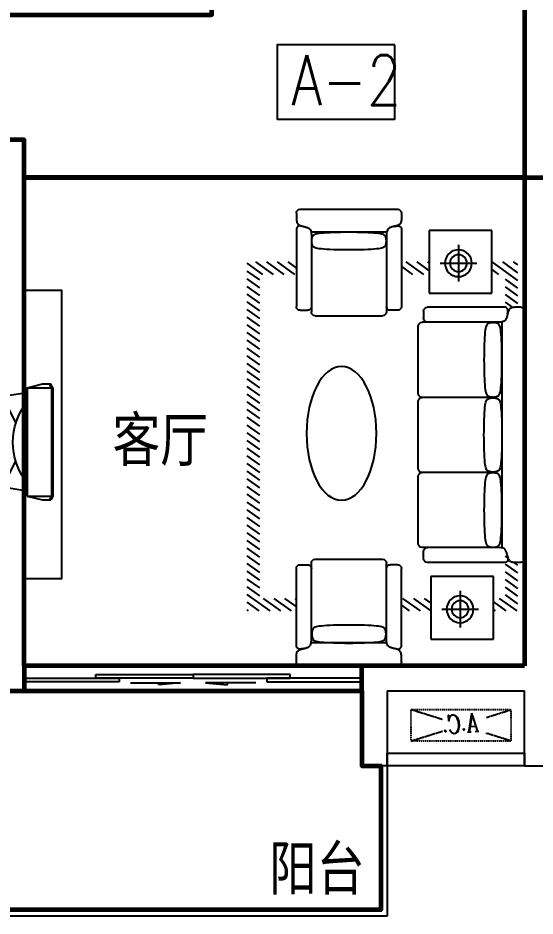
# Model space of a CAD drawing. Extents: x 4787548 to 4824448, y -1283794 to -1265894.
# Drawn here: x 4795198 to 4799332, y -1280494 to -1273319 of the extents above; entities that cross this region are included whole.
import ezdxf
from ezdxf.enums import TextEntityAlignment as Align

# ---------------------------------------------------------------- set-up
doc = ezdxf.new("R2010")
doc.units = 0
doc.header["$MEASUREMENT"] = 0
doc.linetypes.add('DASH', pattern=[0.35, 0.25, -0.1])
doc.layers.get('0').update_dxf_attribs({"linetype": 'CONTINUOUS'})
for name, color, linetype in [('4-BACLONY', 6, 'CONTINUOUS'), ('FURN', 8, 'CONTINUOUS'), ('HANDRAIL', 3, 'CONTINUOUS'), ('KT', 5, 'DASH'), ('PUB_TEXT', 7, 'CONTINUOUS'), ('WALL', 2, 'CONTINUOUS'), ('WINDOW', 4, 'CONTINUOUS'), ('家具', 8, 'CONTINUOUS')]:
    doc.layers.add(name, color=color, linetype=linetype)
for name, color, linetype, lineweight in [('GT_客厅', 2, 'CONTINUOUS', 60), ('GT_玄关', 40, 'CONTINUOUS', 60), ('GT_过道', 30, 'CONTINUOUS', 60), ('GT_门', 245, 'CONTINUOUS', 60), ('GT_阳台', 6, 'CONTINUOUS', 60)]:
    doc.layers.add(name, color=color, linetype=linetype, lineweight=lineweight)
doc.styles.add('COMPLEX', font='COMPLEX')
doc.styles.add('HZ', font='txt', dxfattribs={"bigfont": 'hztxt'})
doc.styles.add('黑体', font='simhei.ttf')

# ---------------------------------------------------------------- blocks, each defined once
blk = doc.blocks.new('A$C0E8A3607')
for p, q in [((70.5, 204.5), (100.6, 401.6)), ((100.6, 401.6), (315.9, 295.9)), ((826.1, 401.6), (618, 295.7)), ((856.3, 204.5), (826.1, 401.6)), ((30.1, 204.5), (0, 81.2)), ((30.1, 204.5), (896.7, 204.5)), ((30.1, 204.5), (30.1, 0)), ((896.7, 204.5), (896.7, 0)), ((896.7, 204.5), (896.7, 0)), ((896.7, 204.5), (926.7, 81.2)), ((0, 81.2), (0, 15.6)), ((926.7, 81.2), (926.7, 15.6)), ((30.1, 0), (0, 15.6)), ((32.1, 9.8), (2.1, 25.4)), ((30.1, 10), (896.7, 10)), ((894.6, 9.8), (924.7, 25.4)), ((896.7, 0), (926.7, 15.6)), ((30.1, 0), (896.7, 0))]:
    blk.add_line(p, q)
for centre, radius, start, end in [((463.4, -507.8), 979, 68.25278, 111.74722), ((466.6, -192.7), 511.3, 50.9799, 129.0201)]:
    blk.add_arc(centre, radius, start, end)
blk = doc.blocks.new('沙发001')
for p, q in [((-990, 0), (990, 0)), ((-1305.5, -202.8), (-1405.5, -63.3)), ((-1277.3, -156.4), (-1349, -56.4)), ((-1215.8, -156.4), (-1287.4, -56.4)), ((-1154.2, -156.4), (-1225.9, -56.4)), ((-1092.7, -156.4), (-1164.4, -56.4)), ((-1031.2, -156.4), (-1102.9, -56.4)), ((-1019.1, -87.5), (-1041.4, -56.4)), ((-1020, -30), (-1020, -70)), ((-1020, -70), (-1019.8, -77.9)), ((1020, -70), (1019.8, -77.9)), ((1020, -30), (1020, -70)), ((1121.9, -156.4), (1050.2, -56.4)), ((1183.4, -156.4), (1111.7, -56.4)), ((1244.9, -156.4), (1173.2, -56.4)), ((1381.9, -261.7), (1234.7, -56.4)), ((1382.1, -176.1), (1296.3, -56.4)), ((1382.1, -90.3), (1357.8, -56.4)), ((-1019.8, -77.9), (-1019.3, -85.3)), ((-1019.3, -85.3), (-1018.5, -92.2)), ((-1018.5, -92.2), (-1017.2, -98.6)), ((-1017.2, -98.6), (-1015.5, -104.4)), ((-1013.5, -141.8), (-1017.2, -147.2)), ((-1015.5, -104.4), (-1013.3, -109.6)), ((-1008.7, -137.6), (-1013.5, -141.8)), ((-1013.3, -109.6), (-1010.6, -114.3)), ((-1010.6, -114.3), (-1007.5, -118.4)), ((-1002.9, -134.7), (-1008.7, -137.6)), ((-1007.5, -118.4), (-1003.8, -121.9)), ((-1003.8, -121.9), (-999.6, -124.9)), ((-995.8, -133.2), (-1002.9, -134.7)), ((-999.6, -124.9), (-995, -127.4)), ((-987.5, -133), (-995.8, -133.2)), ((-995, -127.4), (-990.1, -129.5)), ((-990.1, -129.5), (-984.9, -131.4)), ((-969.7, -156.4), (-988.5, -130.1)), ((-977.8, -134.2), (-987.5, -133)), ((-984.9, -131.4), (-979.5, -133)), ((-979.5, -133), (-974, -134.4)), ((-966.6, -136.9), (-977.8, -134.2)), ((-974, -134.4), (-968.4, -135.7)), ((-968.4, -135.7), (-962.8, -137)), ((-962.8, -137), (-957.3, -138.3)), ((-957.3, -138.3), (-951.8, -139.7)), ((-951.8, -139.7), (-946.4, -141.2)), ((-946.4, -141.2), (-941, -142.8)), ((-941, -142.8), (-935.8, -144.6)), ((941, -142.8), (935.8, -144.6)), ((946.4, -141.2), (941, -142.8)), ((951.8, -139.7), (946.4, -141.2)), ((957.3, -138.3), (951.8, -139.7)), ((962.8, -137), (957.3, -138.3)), ((968.4, -135.7), (962.8, -137)), ((966.6, -136.9), (977.8, -134.2)), ((974, -134.4), (968.4, -135.7)), ((979.5, -133), (974, -134.4)), ((977.8, -134.2), (987.5, -133)), ((984.9, -131.4), (979.5, -133)), ((990.1, -129.5), (984.9, -131.4)), ((987.5, -133), (995.8, -133.2)), ((995, -127.4), (990.1, -129.5)), ((999.6, -124.9), (995, -127.4)), ((995.8, -133.2), (1002.9, -134.7)), ((1003.8, -121.9), (999.6, -124.9)), ((1002.9, -134.7), (1008.7, -137.6)), ((1007.5, -118.4), (1003.8, -121.9)), ((1010.6, -114.3), (1007.5, -118.4)), ((1008.7, -137.6), (1013.5, -141.8)), ((1013.3, -109.6), (1010.6, -114.3)), ((1015.5, -104.4), (1013.3, -109.6)), ((1013.5, -141.8), (1017.2, -147.2)), ((1017.2, -98.6), (1015.5, -104.4)), ((1018.5, -92.2), (1017.2, -98.6)), ((1019.3, -85.3), (1018.5, -92.2)), ((1019.8, -77.9), (1019.3, -85.3)), ((1060.3, -156.4), (1020, -100.1)), ((-1334.4, -248.4), (-1405.5, -149.1)), ((-1017.2, -147.2), (-1020, -153.7)), ((-1020, -153.7), (-1020, -777.2)), ((-935.8, -144.6), (-930.6, -146.7)), ((-930.6, -146.7), (-925.6, -149.1)), ((-925.6, -149.1), (-920.7, -151.8)), ((-920.7, -151.8), (-916.1, -155.2)), ((-916.1, -155.2), (-911.9, -159.4)), ((-911.9, -159.4), (-908.1, -164.8)), ((-908.1, -164.8), (-905, -171.6)), ((-905, -171.6), (-902.5, -180.2)), ((-902.5, -180.2), (-900.8, -190.7)), ((900, -181.6), (-902.2, -181.6)), ((-900.8, -190.7), (-900, -203.5)), ((-900, -203.5), (-900, -820)), ((-891.6, -219.5), (-889.5, -214.8)), ((-889.5, -214.8), (-887, -210.5)), ((-887, -210.5), (-884.1, -206.6)), ((-884.1, -206.6), (-880.4, -203.2)), ((-880.4, -203.2), (-875.5, -200.1)), ((-875.5, -200.1), (-869.1, -197.3)), ((-869.1, -197.3), (-860.7, -194.9)), ((-860.7, -194.9), (-850, -192.7)), ((-850, -192.7), (-836.6, -190.7)), ((-836.6, -190.7), (-820.1, -188.9)), ((-820.1, -188.9), (-800.2, -187.2)), ((-800.2, -187.2), (-777.3, -185.7)), ((-777.3, -185.7), (-751.7, -184.4)), ((-751.7, -184.4), (-724, -183.3)), ((-724, -183.3), (-694.5, -182.3)), ((-694.5, -182.3), (-663.7, -181.7)), ((-663.7, -181.7), (-632.1, -181.2)), ((-632.1, -181.2), (-600, -181.1)), ((-600, -181.1), (-567.9, -181.2)), ((-567.9, -181.2), (-536.3, -181.7)), ((-536.3, -181.7), (-505.5, -182.3)), ((-505.5, -182.3), (-476, -183.3)), ((-476, -183.3), (-448.3, -184.4)), ((-448.3, -184.4), (-422.7, -185.7)), ((-422.7, -185.7), (-399.8, -187.2)), ((-399.8, -187.2), (-379.9, -188.9)), ((-379.9, -188.9), (-363.4, -190.7)), ((-363.4, -190.7), (-350, -192.7)), ((-350, -192.7), (-339.3, -194.9)), ((-339.3, -194.9), (-330.9, -197.3)), ((-330.9, -197.3), (-324.5, -200.1)), ((-324.5, -200.1), (-319.6, -203.2)), ((-319.6, -203.2), (-315.9, -206.6)), ((-315.9, -206.6), (-313, -210.5)), ((-313, -210.5), (-310.5, -214.8)), ((-310.5, -214.8), (-308.4, -219.5)), ((-289.5, -214.8), (-291.6, -219.5)), ((-287, -210.5), (-289.5, -214.8)), ((-284.1, -206.6), (-287, -210.5)), ((-280.4, -203.2), (-284.1, -206.6)), ((-275.5, -200.1), (-280.4, -203.2)), ((-269.1, -197.3), (-275.5, -200.1)), ((-260.7, -194.9), (-269.1, -197.3)), ((-250, -192.7), (-260.7, -194.9)), ((-236.6, -190.7), (-250, -192.7)), ((-220.1, -188.9), (-236.6, -190.7)), ((-200.2, -187.2), (-220.1, -188.9)), ((-177.3, -185.7), (-200.2, -187.2)), ((-151.7, -184.4), (-177.3, -185.7)), ((-124, -183.3), (-151.7, -184.4)), ((-94.5, -182.3), (-124, -183.3)), ((-63.7, -181.7), (-94.5, -182.3)), ((-32.1, -181.2), (-63.7, -181.7)), ((0, -181.1), (-32.1, -181.2)), ((32.1, -181.2), (0, -181.1)), ((63.7, -181.7), (32.1, -181.2)), ((94.5, -182.3), (63.7, -181.7)), ((124, -183.3), (94.5, -182.3)), ((151.7, -184.4), (124, -183.3)), ((177.3, -185.7), (151.7, -184.4)), ((200.2, -187.2), (177.3, -185.7)), ((220.1, -188.9), (200.2, -187.2)), ((236.6, -190.7), (220.1, -188.9)), ((250, -192.7), (236.6, -190.7)), ((260.7, -194.9), (250, -192.7)), ((269.1, -197.3), (260.7, -194.9)), ((275.5, -200.1), (269.1, -197.3)), ((280.4, -203.2), (275.5, -200.1)), ((284.1, -206.6), (280.4, -203.2)), ((287, -210.5), (284.1, -206.6)), ((289.5, -214.8), (287, -210.5)), ((291.6, -219.5), (289.5, -214.8)), ((308.4, -219.5), (310.5, -214.8)), ((310.5, -214.8), (313, -210.5)), ((313, -210.5), (315.9, -206.6)), ((315.9, -206.6), (319.6, -203.2)), ((319.6, -203.2), (324.5, -200.1)), ((324.5, -200.1), (330.9, -197.3)), ((330.9, -197.3), (339.3, -194.9)), ((339.3, -194.9), (350, -192.7)), ((350, -192.7), (363.4, -190.7)), ((363.4, -190.7), (379.9, -188.9)), ((379.9, -188.9), (399.8, -187.2)), ((399.8, -187.2), (422.7, -185.7)), ((422.7, -185.7), (448.3, -184.4)), ((448.3, -184.4), (476, -183.3)), ((476, -183.3), (505.5, -182.3)), ((505.5, -182.3), (536.3, -181.7)), ((536.3, -181.7), (567.9, -181.2)), ((567.9, -181.2), (600, -181.1)), ((600, -181.1), (632.1, -181.2)), ((632.1, -181.2), (663.7, -181.7)), ((663.7, -181.7), (694.5, -182.3)), ((694.5, -182.3), (724, -183.3)), ((724, -183.3), (751.7, -184.4)), ((751.7, -184.4), (777.3, -185.7)), ((777.3, -185.7), (800.2, -187.2)), ((800.2, -187.2), (820.1, -188.9)), ((820.1, -188.9), (836.6, -190.7)), ((836.6, -190.7), (850, -192.7)), ((850, -192.7), (860.7, -194.9)), ((860.7, -194.9), (869.1, -197.3)), ((869.1, -197.3), (875.5, -200.1)), ((875.5, -200.1), (880.4, -203.2)), ((880.4, -203.2), (884.1, -206.6)), ((884.1, -206.6), (887, -210.5)), ((887, -210.5), (889.5, -214.8)), ((889.5, -214.8), (891.6, -219.5)), ((900.8, -190.7), (900, -203.5)), ((900, -203.5), (900, -820)), ((902.5, -180.2), (900.8, -190.7)), ((905, -171.6), (902.5, -180.2)), ((908.1, -164.8), (905, -171.6)), ((911.9, -159.4), (908.1, -164.8)), ((916.1, -155.2), (911.9, -159.4)), ((920.7, -151.8), (916.1, -155.2)), ((925.6, -149.1), (920.7, -151.8)), ((930.6, -146.7), (925.6, -149.1)), ((935.8, -144.6), (930.6, -146.7)), ((1017.2, -147.2), (1020, -153.7)), ((1020, -153.7), (1020, -777.2)), ((1320.4, -261.7), (1282.1, -208.3)), ((-1632.2, -248.4), (-1132.2, -248.4)), ((-1632.2, -748.4), (-1632.2, -248.4)), ((-1395.9, -248.4), (-1405.5, -234.9)), ((-1132.2, -248.4), (-1132.2, -748.4)), ((-897.1, -252.9), (-896.9, -247)), ((-896.9, -258.8), (-897.1, -252.9)), ((-896.9, -247), (-896.5, -241.2)), ((-896.5, -264.7), (-896.9, -258.8)), ((-896.5, -241.2), (-895.8, -235.5)), ((-895.8, -270.4), (-896.5, -264.7)), ((-895.8, -235.5), (-894.7, -229.9)), ((-894.7, -275.9), (-895.8, -270.4)), ((-894.7, -229.9), (-893.3, -224.6)), ((-893.3, -281.3), (-894.7, -275.9)), ((-893.3, -224.6), (-891.6, -219.5)), ((-891.6, -286.3), (-893.3, -281.3)), ((-889.5, -291), (-891.6, -286.3)), ((-308.4, -286.3), (-310.5, -291)), ((-308.4, -219.5), (-306.7, -224.6)), ((-306.7, -281.3), (-308.4, -286.3)), ((-306.7, -224.6), (-305.3, -229.9)), ((-305.3, -275.9), (-306.7, -281.3)), ((-305.3, -229.9), (-304.2, -235.5)), ((-304.2, -270.4), (-305.3, -275.9)), ((-304.2, -235.5), (-303.5, -241.2)), ((-303.5, -264.7), (-304.2, -270.4)), ((-303.5, -241.2), (-303.1, -247)), ((-303.1, -258.8), (-303.5, -264.7)), ((-303.1, -247), (-302.9, -252.9)), ((-302.9, -252.9), (-303.1, -258.8)), ((-300, -251.3), (-300, -820)), ((-296.9, -247), (-297.1, -252.9)), ((-297.1, -252.9), (-296.9, -258.8)), ((-296.5, -241.2), (-296.9, -247)), ((-296.9, -258.8), (-296.5, -264.7)), ((-295.8, -235.5), (-296.5, -241.2)), ((-296.5, -264.7), (-295.8, -270.4)), ((-294.7, -229.9), (-295.8, -235.5)), ((-295.8, -270.4), (-294.7, -275.9)), ((-293.3, -224.6), (-294.7, -229.9)), ((-294.7, -275.9), (-293.3, -281.3)), ((-291.6, -219.5), (-293.3, -224.6)), ((-293.3, -281.3), (-291.6, -286.3)), ((-291.6, -286.3), (-289.5, -291)), ((289.5, -291), (291.6, -286.3)), ((293.3, -224.6), (291.6, -219.5)), ((291.6, -286.3), (293.3, -281.3)), ((294.7, -229.9), (293.3, -224.6)), ((293.3, -281.3), (294.7, -275.9)), ((295.8, -235.5), (294.7, -229.9)), ((294.7, -275.9), (295.8, -270.4)), ((296.5, -241.2), (295.8, -235.5)), ((295.8, -270.4), (296.5, -264.7)), ((296.9, -247), (296.5, -241.2)), ((296.5, -264.7), (296.9, -258.8)), ((297.1, -252.9), (296.9, -247)), ((296.9, -258.8), (297.1, -252.9)), ((300, -251.3), (300, -820)), ((302.9, -252.9), (303.1, -247)), ((303.1, -258.8), (302.9, -252.9)), ((303.1, -247), (303.5, -241.2)), ((303.5, -264.7), (303.1, -258.8)), ((303.5, -241.2), (304.2, -235.5)), ((304.2, -270.4), (303.5, -264.7)), ((304.2, -235.5), (305.3, -229.9)), ((305.3, -275.9), (304.2, -270.4)), ((305.3, -229.9), (306.7, -224.6)), ((306.7, -281.3), (305.3, -275.9)), ((306.7, -224.6), (308.4, -219.5)), ((308.4, -286.3), (306.7, -281.3)), ((310.5, -291), (308.4, -286.3)), ((891.6, -286.3), (889.5, -291)), ((891.6, -219.5), (893.3, -224.6)), ((893.3, -281.3), (891.6, -286.3)), ((893.3, -224.6), (894.7, -229.9)), ((894.7, -275.9), (893.3, -281.3)), ((894.7, -229.9), (895.8, -235.5)), ((895.8, -270.4), (894.7, -275.9)), ((895.8, -235.5), (896.5, -241.2)), ((896.5, -264.7), (895.8, -270.4)), ((896.5, -241.2), (896.9, -247)), ((896.9, -258.8), (896.5, -264.7)), ((896.9, -247), (897.1, -252.9)), ((897.1, -252.9), (896.9, -258.8)), ((1132.6, -261.7), (1632.6, -261.7)), ((1132.6, -761.7), (1132.6, -261.7)), ((1632.6, -261.7), (1632.6, -761.7)), ((-887, -295.3), (-889.5, -291)), ((-884.1, -299.2), (-887, -295.3)), ((-880.4, -302.7), (-884.1, -299.2)), ((-875.5, -305.7), (-880.4, -302.7)), ((-869.1, -308.5), (-875.5, -305.7)), ((-860.7, -311), (-869.1, -308.5)), ((-850, -313.2), (-860.7, -311)), ((-836.6, -315.1), (-850, -313.2)), ((-820.1, -316.9), (-836.6, -315.1)), ((-800.2, -318.6), (-820.1, -316.9)), ((-777.3, -320.1), (-800.2, -318.6)), ((-751.7, -321.4), (-777.3, -320.1)), ((-724, -322.6), (-751.7, -321.4)), ((-694.5, -323.5), (-724, -322.6)), ((-663.7, -324.2), (-694.5, -323.5)), ((-632.1, -324.6), (-663.7, -324.2)), ((-600, -324.7), (-632.1, -324.6)), ((-567.9, -324.6), (-600, -324.7)), ((-536.3, -324.2), (-567.9, -324.6)), ((-505.5, -323.5), (-536.3, -324.2)), ((-476, -322.6), (-505.5, -323.5)), ((-448.3, -321.4), (-476, -322.6)), ((-422.7, -320.1), (-448.3, -321.4)), ((-399.8, -318.6), (-422.7, -320.1)), ((-379.9, -316.9), (-399.8, -318.6)), ((-363.4, -315.1), (-379.9, -316.9)), ((-350, -313.2), (-363.4, -315.1)), ((-339.3, -311), (-350, -313.2)), ((-330.9, -308.5), (-339.3, -311)), ((-324.5, -305.7), (-330.9, -308.5)), ((-319.6, -302.7), (-324.5, -305.7)), ((-315.9, -299.2), (-319.6, -302.7)), ((-313, -295.3), (-315.9, -299.2)), ((-310.5, -291), (-313, -295.3)), ((-289.5, -291), (-287, -295.3)), ((-287, -295.3), (-284.1, -299.2)), ((-284.1, -299.2), (-280.4, -302.7)), ((-280.4, -302.7), (-275.5, -305.7)), ((-275.5, -305.7), (-269.1, -308.5)), ((-269.1, -308.5), (-260.7, -311)), ((-260.7, -311), (-250, -313.2)), ((-250, -313.2), (-236.6, -315.1)), ((-236.6, -315.1), (-220.1, -316.9)), ((-220.1, -316.9), (-200.2, -318.6)), ((-200.2, -318.6), (-177.3, -320.1)), ((-177.3, -320.1), (-151.7, -321.4)), ((-151.7, -321.4), (-124, -322.6)), ((-124, -322.6), (-94.5, -323.5)), ((-94.5, -323.5), (-63.7, -324.2)), ((-63.7, -324.2), (-32.1, -324.6)), ((-32.1, -324.6), (0, -324.7)), ((0, -324.7), (32.1, -324.6)), ((32.1, -324.6), (63.7, -324.2)), ((63.7, -324.2), (94.5, -323.5)), ((94.5, -323.5), (124, -322.6)), ((124, -322.6), (151.7, -321.4)), ((151.7, -321.4), (177.3, -320.1)), ((177.3, -320.1), (200.2, -318.6)), ((200.2, -318.6), (220.1, -316.9)), ((220.1, -316.9), (236.6, -315.1)), ((236.6, -315.1), (250, -313.2)), ((250, -313.2), (260.7, -311)), ((260.7, -311), (269.1, -308.5)), ((269.1, -308.5), (275.5, -305.7)), ((275.5, -305.7), (280.4, -302.7)), ((280.4, -302.7), (284.1, -299.2)), ((284.1, -299.2), (287, -295.3)), ((287, -295.3), (289.5, -291)), ((313, -295.3), (310.5, -291)), ((315.9, -299.2), (313, -295.3)), ((319.6, -302.7), (315.9, -299.2)), ((324.5, -305.7), (319.6, -302.7)), ((330.9, -308.5), (324.5, -305.7)), ((339.3, -311), (330.9, -308.5)), ((350, -313.2), (339.3, -311)), ((363.4, -315.1), (350, -313.2)), ((379.9, -316.9), (363.4, -315.1)), ((399.8, -318.6), (379.9, -316.9)), ((422.7, -320.1), (399.8, -318.6)), ((448.3, -321.4), (422.7, -320.1)), ((476, -322.6), (448.3, -321.4)), ((505.5, -323.5), (476, -322.6)), ((536.3, -324.2), (505.5, -323.5)), ((567.9, -324.6), (536.3, -324.2)), ((600, -324.7), (567.9, -324.6)), ((632.1, -324.6), (600, -324.7)), ((663.7, -324.2), (632.1, -324.6)), ((694.5, -323.5), (663.7, -324.2)), ((724, -322.6), (694.5, -323.5)), ((751.7, -321.4), (724, -322.6)), ((777.3, -320.1), (751.7, -321.4)), ((800.2, -318.6), (777.3, -320.1)), ((820.1, -316.9), (800.2, -318.6)), ((836.6, -315.1), (820.1, -316.9)), ((850, -313.2), (836.6, -315.1)), ((860.7, -311), (850, -313.2)), ((869.1, -308.5), (860.7, -311)), ((875.5, -305.7), (869.1, -308.5)), ((880.4, -302.7), (875.5, -305.7)), ((884.1, -299.2), (880.4, -302.7)), ((887, -295.3), (884.1, -299.2)), ((889.5, -291), (887, -295.3)), ((-1392.8, -662.3), (-1392.8, -369.4)), ((1372, -675.7), (1372, -382.8)), ((-1246.3, -515.9), (-1539.2, -515.9)), ((1518.4, -529.2), (1225.6, -529.2)), ((-1132.2, -748.4), (-1632.2, -748.4)), ((-1305.5, -889.4), (-1405.5, -749.9)), ((-1305.5, -803.6), (-1345.1, -748.4)), ((1632.6, -761.7), (1132.6, -761.7)), ((1382.1, -862.8), (1309.7, -761.7)), ((1382.1, -776.9), (1371.2, -761.7)), ((-1305.5, -975.3), (-1405.5, -835.7)), ((-990, -807.2), (-930, -807.2)), ((-870, -850), (-330, -850)), ((-270, -850), (270, -850)), ((330, -850), (870, -850)), ((990, -807.2), (930, -807.2)), ((1382.1, -948.6), (1282.1, -809.1)), ((-1360.3, -984.7), (-1405.5, -921.6)), ((1346.4, -984.7), (1282.1, -894.9)), ((-1813.7, -984.7), (-1773.7, -984.7)), ((-1773.7, -984.7), (-1765.8, -984.8)), ((-1765.8, -984.8), (-1758.4, -985.3)), ((-1758.4, -985.3), (-1751.5, -986.2)), ((-1751.5, -986.2), (-1745.1, -987.5)), ((-1745.1, -987.5), (-1739.3, -989.2)), ((-1739.3, -989.2), (-1734.1, -991.4)), ((-1734.1, -991.4), (-1729.4, -994)), ((-1729.4, -994), (-1725.3, -997.2)), ((-1725.3, -997.2), (-1721.8, -1000.9)), ((-1721.8, -1000.9), (-1718.8, -1005.1)), ((-1710.5, -1008.8), (-1709, -1001.8)), ((-1709, -1001.8), (-1706.1, -995.9)), ((-1706.1, -995.9), (-1701.9, -991.2)), ((-1701.9, -991.2), (-1696.5, -987.5)), ((-1696.5, -987.5), (-1690, -984.7)), ((-1690, -984.7), (-1066.5, -984.7)), ((1649, -984.7), (1025.5, -984.7)), ((1284.9, -984.7), (1282.1, -980.7)), ((1655.5, -987.5), (1649, -984.7)), ((1660.9, -991.2), (1655.5, -987.5)), ((1665.1, -995.9), (1660.9, -991.2)), ((1667.9, -1001.8), (1665.1, -995.9)), ((1669.5, -1008.8), (1667.9, -1001.8)), ((1680.8, -1000.9), (1677.8, -1005.1)), ((1684.3, -997.2), (1680.8, -1000.9)), ((1688.4, -994), (1684.3, -997.2)), ((1693.1, -991.4), (1688.4, -994)), ((1698.3, -989.2), (1693.1, -991.4)), ((1704.1, -987.5), (1698.3, -989.2)), ((1710.4, -986.2), (1704.1, -987.5)), ((1717.3, -985.3), (1710.4, -986.2)), ((1724.7, -984.8), (1717.3, -985.3)), ((1732.7, -984.7), (1724.7, -984.8)), ((1772.7, -984.7), (1732.7, -984.7)), ((-1843.7, -1794.7), (-1843.7, -1014.7)), ((-1718.8, -1005.1), (-1716.3, -1009.7)), ((-1716.3, -1009.7), (-1714.2, -1014.6)), ((-1714.2, -1014.6), (-1712.3, -1019.8)), ((-1712.3, -1019.8), (-1710.7, -1025.2)), ((-1710.7, -1017.2), (-1710.5, -1008.8)), ((-1709.5, -1026.9), (-1710.7, -1017.2)), ((-1710.7, -1025.2), (-1709.3, -1030.7)), ((-1706.8, -1038), (-1709.5, -1026.9)), ((-1709.3, -1030.7), (-1708, -1036.2)), ((-1708, -1036.2), (-1706.7, -1041.8)), ((-1706.7, -1041.8), (-1705.4, -1047.4)), ((-1705.4, -1047.4), (-1704, -1052.9)), ((-1704, -1052.9), (-1702.6, -1058.3)), ((-1702.6, -1058.3), (-1700.9, -1063.6)), ((-1700.9, -1063.6), (-1699.1, -1068.9)), ((-1699.1, -1068.9), (-1697, -1074)), ((-1697, -1074), (-1694.7, -1079.1)), ((-1036.5, -1014.7), (-1036.5, -1074.7)), ((995.5, -1014.7), (995.5, -1074.7)), ((1656, -1074), (1653.6, -1079.1)), ((1658.1, -1068.9), (1656, -1074)), ((1659.9, -1063.6), (1658.1, -1068.9)), ((1661.5, -1058.3), (1659.9, -1063.6)), ((1663, -1052.9), (1661.5, -1058.3)), ((1664.4, -1047.4), (1663, -1052.9)), ((1665.7, -1041.8), (1664.4, -1047.4)), ((1667, -1036.2), (1665.7, -1041.8)), ((1665.8, -1038), (1668.5, -1026.9)), ((1668.3, -1030.7), (1667, -1036.2)), ((1669.7, -1025.2), (1668.3, -1030.7)), ((1668.5, -1026.9), (1669.7, -1017.2)), ((1669.7, -1017.2), (1669.5, -1008.8)), ((1671.3, -1019.8), (1669.7, -1025.2)), ((1673.1, -1014.6), (1671.3, -1019.8)), ((1675.3, -1009.7), (1673.1, -1014.6)), ((1677.8, -1005.1), (1675.3, -1009.7)), ((1802.7, -1794.7), (1802.7, -1014.7)), ((-1694.7, -1079.1), (-1691.9, -1083.9)), ((-1691.9, -1083.9), (-1688.5, -1088.5)), ((-1688.5, -1088.5), (-1684.3, -1092.8)), ((-1684.3, -1092.8), (-1678.9, -1096.5)), ((-1678.9, -1096.5), (-1672.1, -1099.7)), ((-1672.1, -1099.7), (-1663.5, -1102.2)), ((-1663.5, -1102.2), (-1653, -1103.9)), ((-1662.1, -1102.4), (-1662.1, -1706.9)), ((-1653, -1103.9), (-1640.2, -1104.7)), ((-1651, -1154.7), (-1648.8, -1144)), ((-1648.8, -1144), (-1646.4, -1135.6)), ((-1646.4, -1135.6), (-1643.6, -1129.2)), ((-1643.6, -1129.2), (-1640.5, -1124.3)), ((-1640.5, -1124.3), (-1637.1, -1120.6)), ((-1640.2, -1104.7), (-1023.7, -1104.7)), ((-1637.1, -1120.6), (-1633.2, -1117.6)), ((-1633.2, -1117.6), (-1628.9, -1115.2)), ((-1628.9, -1115.2), (-1624.2, -1113.1)), ((-1624.2, -1113.1), (-1619.1, -1111.3)), ((-1619.1, -1111.3), (-1613.8, -1109.9)), ((-1613.8, -1109.9), (-1608.2, -1108.9)), ((-1608.2, -1108.9), (-1602.5, -1108.1)), ((-1602.5, -1108.1), (-1596.7, -1107.7)), ((-1596.7, -1107.7), (-1590.8, -1107.6)), ((-1590.8, -1107.6), (-1584.9, -1107.7)), ((-1584.9, -1107.7), (-1579.1, -1108.1)), ((-1579.1, -1108.1), (-1573.3, -1108.9)), ((-1573.3, -1108.9), (-1567.8, -1109.9)), ((-1567.8, -1109.9), (-1562.4, -1111.3)), ((-1562.4, -1111.3), (-1557.4, -1113.1)), ((-1557.4, -1113.1), (-1552.7, -1115.2)), ((-1552.7, -1115.2), (-1548.4, -1117.6)), ((-1548.4, -1117.6), (-1544.5, -1120.6)), ((-1544.5, -1120.6), (-1541, -1124.3)), ((-1541, -1124.3), (-1538, -1129.2)), ((-1538, -1129.2), (-1535.2, -1135.6)), ((-1535.2, -1135.6), (-1532.8, -1144)), ((-1532.8, -1144), (-1530.6, -1154.7)), ((-993.7, -1674.7), (-993.7, -1134.7)), ((952.7, -1674.7), (952.7, -1134.7)), ((1599.2, -1104.7), (982.7, -1104.7)), ((1491.7, -1144), (1489.5, -1154.7)), ((1494.2, -1135.6), (1491.7, -1144)), ((1496.9, -1129.2), (1494.2, -1135.6)), ((1500, -1124.3), (1496.9, -1129.2)), ((1503.5, -1120.6), (1500, -1124.3)), ((1507.4, -1117.6), (1503.5, -1120.6)), ((1511.7, -1115.2), (1507.4, -1117.6)), ((1516.4, -1113.1), (1511.7, -1115.2)), ((1521.4, -1111.3), (1516.4, -1113.1)), ((1526.7, -1109.9), (1521.4, -1111.3)), ((1532.3, -1108.9), (1526.7, -1109.9)), ((1538, -1108.1), (1532.3, -1108.9)), ((1543.9, -1107.7), (1538, -1108.1)), ((1549.8, -1107.6), (1543.9, -1107.7)), ((1555.7, -1107.7), (1549.8, -1107.6)), ((1561.5, -1108.1), (1555.7, -1107.7)), ((1567.2, -1108.9), (1561.5, -1108.1)), ((1572.8, -1109.9), (1567.2, -1108.9)), ((1578.1, -1111.3), (1572.8, -1109.9)), ((1583.2, -1113.1), (1578.1, -1111.3)), ((1587.9, -1115.2), (1583.2, -1113.1)), ((1592.2, -1117.6), (1587.9, -1115.2)), ((1596, -1120.6), (1592.2, -1117.6)), ((1599.5, -1124.3), (1596, -1120.6)), ((1612, -1103.9), (1599.2, -1104.7)), ((1602.6, -1129.2), (1599.5, -1124.3)), ((1605.3, -1135.6), (1602.6, -1129.2)), ((1607.8, -1144), (1605.3, -1135.6)), ((1610, -1154.7), (1607.8, -1144)), ((1622.5, -1102.2), (1612, -1103.9)), ((1621, -1102.4), (1621, -1706.9)), ((1631, -1099.7), (1622.5, -1102.2)), ((1637.9, -1096.5), (1631, -1099.7)), ((1643.3, -1092.8), (1637.9, -1096.5)), ((1647.5, -1088.5), (1643.3, -1092.8)), ((1650.9, -1083.9), (1647.5, -1088.5)), ((1653.6, -1079.1), (1650.9, -1083.9)), ((-1658, -1227.4), (-1656.5, -1204.5)), ((-1656.5, -1204.5), (-1654.8, -1184.6)), ((-1654.8, -1184.6), (-1653, -1168.1)), ((-1653, -1168.1), (-1651, -1154.7)), ((-1530.6, -1154.7), (-1528.6, -1168.1)), ((-1528.6, -1168.1), (-1526.8, -1184.6)), ((-1526.8, -1184.6), (-1525.1, -1204.5)), ((-1525.1, -1204.5), (-1523.6, -1227.4)), ((1484.1, -1204.5), (1482.6, -1227.4)), ((1485.7, -1184.6), (1484.1, -1204.5)), ((1487.5, -1168.1), (1485.7, -1184.6)), ((1489.5, -1154.7), (1487.5, -1168.1)), ((1612, -1168.1), (1610, -1154.7)), ((1613.8, -1184.6), (1612, -1168.1)), ((1615.5, -1204.5), (1613.8, -1184.6)), ((1617, -1227.4), (1615.5, -1204.5)), ((-1661.4, -1310.1), (-1660.4, -1280.7)), ((-1660.4, -1280.7), (-1659.3, -1252.9)), ((-1659.3, -1252.9), (-1658, -1227.4)), ((-1523.6, -1227.4), (-1522.3, -1252.9)), ((-1522.3, -1252.9), (-1521.1, -1280.7)), ((-1521.1, -1280.7), (-1520.2, -1310.1)), ((1480.1, -1280.7), (1479.2, -1310.1)), ((1481.2, -1252.9), (1480.1, -1280.7)), ((1482.6, -1227.4), (1481.2, -1252.9)), ((1618.3, -1252.9), (1617, -1227.4)), ((1619.4, -1280.7), (1618.3, -1252.9)), ((1620.3, -1310.1), (1619.4, -1280.7)), ((-1662.5, -1372.6), (-1662, -1340.9)), ((-1662, -1340.9), (-1661.4, -1310.1)), ((-1520.2, -1310.1), (-1519.5, -1340.9)), ((-1519.5, -1340.9), (-1519.1, -1372.6)), ((1478.5, -1340.9), (1478.1, -1372.6)), ((1479.2, -1310.1), (1478.5, -1340.9)), ((1621, -1340.9), (1620.3, -1310.1)), ((1621.4, -1372.6), (1621, -1340.9)), ((-1662.6, -1404.7), (-1662.5, -1372.6)), ((-1662.5, -1436.7), (-1662.6, -1404.7)), ((-1519.1, -1372.6), (-1519, -1404.7)), ((-1519, -1404.7), (-1519.1, -1436.7)), ((1478.1, -1372.6), (1477.9, -1404.7)), ((1477.9, -1404.7), (1478.1, -1436.7)), ((1621.6, -1404.7), (1621.4, -1372.6)), ((1621.4, -1436.7), (1621.6, -1404.7)), ((-1662, -1468.4), (-1662.5, -1436.7)), ((-1661.4, -1499.2), (-1662, -1468.4)), ((-1660.4, -1528.6), (-1661.4, -1499.2)), ((-1520.2, -1499.2), (-1521.1, -1528.6)), ((-1519.5, -1468.4), (-1520.2, -1499.2)), ((-1519.1, -1436.7), (-1519.5, -1468.4)), ((1478.1, -1436.7), (1478.5, -1468.4)), ((1478.5, -1468.4), (1479.2, -1499.2)), ((1479.2, -1499.2), (1480.1, -1528.6)), ((1619.4, -1528.6), (1620.3, -1499.2)), ((1620.3, -1499.2), (1621, -1468.4)), ((1621, -1468.4), (1621.4, -1436.7)), ((-1659.3, -1556.4), (-1660.4, -1528.6)), ((-1658, -1581.9), (-1659.3, -1556.4)), ((-1522.3, -1556.4), (-1523.6, -1581.9)), ((-1521.1, -1528.6), (-1522.3, -1556.4)), ((1480.1, -1528.6), (1481.2, -1556.4)), ((1481.2, -1556.4), (1482.6, -1581.9)), ((1617, -1581.9), (1618.3, -1556.4)), ((1618.3, -1556.4), (1619.4, -1528.6)), ((-1656.5, -1604.8), (-1658, -1581.9)), ((-1654.8, -1624.7), (-1656.5, -1604.8)), ((-1653, -1641.2), (-1654.8, -1624.7)), ((-1651, -1654.6), (-1653, -1641.2)), ((-1528.6, -1641.2), (-1530.6, -1654.6)), ((-1526.8, -1624.7), (-1528.6, -1641.2)), ((-1525.1, -1604.8), (-1526.8, -1624.7)), ((-1523.6, -1581.9), (-1525.1, -1604.8)), ((1482.6, -1581.9), (1484.1, -1604.8)), ((1484.1, -1604.8), (1485.7, -1624.7)), ((1485.7, -1624.7), (1487.5, -1641.2)), ((1487.5, -1641.2), (1489.5, -1654.6)), ((1610, -1654.6), (1612, -1641.2)), ((1612, -1641.2), (1613.8, -1624.7)), ((1613.8, -1624.7), (1615.5, -1604.8)), ((1615.5, -1604.8), (1617, -1581.9)), ((-1691.9, -1725.4), (-1688.5, -1720.8)), ((-1688.5, -1720.8), (-1684.3, -1716.6)), ((-1684.3, -1716.6), (-1678.9, -1712.8)), ((-1678.9, -1712.8), (-1672.1, -1709.6)), ((-1672.1, -1709.6), (-1663.5, -1707.1)), ((-1663.5, -1707.1), (-1653, -1705.4)), ((-1653, -1705.4), (-1640.2, -1704.7)), ((-1648.8, -1665.4), (-1651, -1654.6)), ((-1646.4, -1673.7), (-1648.8, -1665.4)), ((-1643.6, -1680.2), (-1646.4, -1673.7)), ((-1640.5, -1685), (-1643.6, -1680.2)), ((-1637.1, -1688.8), (-1640.5, -1685)), ((-1640.2, -1704.7), (-1023.7, -1704.7)), ((-1633.2, -1691.7), (-1637.1, -1688.8)), ((-1628.9, -1694.2), (-1633.2, -1691.7)), ((-1624.2, -1696.3), (-1628.9, -1694.2)), ((-1619.1, -1698), (-1624.2, -1696.3)), ((-1613.8, -1699.4), (-1619.1, -1698)), ((-1608.2, -1700.4), (-1613.8, -1699.4)), ((-1602.5, -1701.2), (-1608.2, -1700.4)), ((-1596.7, -1701.6), (-1602.5, -1701.2)), ((-1590.8, -1701.7), (-1596.7, -1701.6)), ((-1584.9, -1701.6), (-1590.8, -1701.7)), ((-1579.1, -1701.2), (-1584.9, -1701.6)), ((-1573.3, -1700.4), (-1579.1, -1701.2)), ((-1567.8, -1699.4), (-1573.3, -1700.4)), ((-1562.4, -1698), (-1567.8, -1699.4)), ((-1557.4, -1696.3), (-1562.4, -1698)), ((-1552.7, -1694.2), (-1557.4, -1696.3)), ((-1548.4, -1691.7), (-1552.7, -1694.2)), ((-1544.5, -1688.8), (-1548.4, -1691.7)), ((-1541, -1685), (-1544.5, -1688.8)), ((-1538, -1680.2), (-1541, -1685)), ((-1535.2, -1673.7), (-1538, -1680.2)), ((-1532.8, -1665.4), (-1535.2, -1673.7)), ((-1530.6, -1654.6), (-1532.8, -1665.4)), ((1599.2, -1704.7), (982.7, -1704.7)), ((1489.5, -1654.6), (1491.7, -1665.4)), ((1491.7, -1665.4), (1494.2, -1673.7)), ((1494.2, -1673.7), (1496.9, -1680.2)), ((1496.9, -1680.2), (1500, -1685)), ((1500, -1685), (1503.5, -1688.8)), ((1503.5, -1688.8), (1507.4, -1691.7)), ((1507.4, -1691.7), (1511.7, -1694.2)), ((1511.7, -1694.2), (1516.4, -1696.3)), ((1516.4, -1696.3), (1521.4, -1698)), ((1521.4, -1698), (1526.7, -1699.4)), ((1526.7, -1699.4), (1532.3, -1700.4)), ((1532.3, -1700.4), (1538, -1701.2)), ((1538, -1701.2), (1543.9, -1701.6)), ((1543.9, -1701.6), (1549.8, -1701.7)), ((1549.8, -1701.7), (1555.7, -1701.6)), ((1555.7, -1701.6), (1561.5, -1701.2)), ((1561.5, -1701.2), (1567.2, -1700.4)), ((1567.2, -1700.4), (1572.8, -1699.4)), ((1572.8, -1699.4), (1578.1, -1698)), ((1578.1, -1698), (1583.2, -1696.3)), ((1583.2, -1696.3), (1587.9, -1694.2)), ((1587.9, -1694.2), (1592.2, -1691.7)), ((1592.2, -1691.7), (1596, -1688.8)), ((1596, -1688.8), (1599.5, -1685)), ((1612, -1705.4), (1599.2, -1704.7)), ((1599.5, -1685), (1602.6, -1680.2)), ((1602.6, -1680.2), (1605.3, -1673.7)), ((1605.3, -1673.7), (1607.8, -1665.4)), ((1607.8, -1665.4), (1610, -1654.6)), ((1622.5, -1707.1), (1612, -1705.4)), ((1631, -1709.6), (1622.5, -1707.1)), ((1637.9, -1712.8), (1631, -1709.6)), ((1643.3, -1716.6), (1637.9, -1712.8)), ((1647.5, -1720.8), (1643.3, -1716.6)), ((1650.9, -1725.4), (1647.5, -1720.8)), ((-1714.2, -1794.7), (-1712.3, -1789.5)), ((-1712.3, -1789.5), (-1710.7, -1784.2)), ((-1710.7, -1784.2), (-1709.3, -1778.6)), ((-1709.5, -1782.5), (-1710.7, -1792.2)), ((-1710.7, -1792.2), (-1710.5, -1800.5)), ((-1706.8, -1771.3), (-1709.5, -1782.5)), ((-1709.3, -1778.6), (-1708, -1773.1)), ((-1708, -1773.1), (-1706.7, -1767.5)), ((-1706.7, -1767.5), (-1705.4, -1762)), ((-1705.4, -1762), (-1704, -1756.5)), ((-1704, -1756.5), (-1702.6, -1751)), ((-1702.6, -1751), (-1700.9, -1745.7)), ((-1700.9, -1745.7), (-1699.1, -1740.4)), ((-1699.1, -1740.4), (-1697, -1735.3)), ((-1697, -1735.3), (-1694.7, -1730.2)), ((-1694.7, -1730.2), (-1691.9, -1725.4)), ((-1036.5, -1794.7), (-1036.5, -1734.7)), ((995.5, -1794.7), (995.5, -1734.7)), ((1653.6, -1730.2), (1650.9, -1725.4)), ((1656, -1735.3), (1653.6, -1730.2)), ((1658.1, -1740.4), (1656, -1735.3)), ((1659.9, -1745.7), (1658.1, -1740.4)), ((1661.5, -1751), (1659.9, -1745.7)), ((1663, -1756.5), (1661.5, -1751)), ((1664.4, -1762), (1663, -1756.5)), ((1665.7, -1767.5), (1664.4, -1762)), ((1667, -1773.1), (1665.7, -1767.5)), ((1665.8, -1771.3), (1668.5, -1782.5)), ((1668.3, -1778.6), (1667, -1773.1)), ((1669.7, -1784.2), (1668.3, -1778.6)), ((1668.5, -1782.5), (1669.7, -1792.2)), ((1669.7, -1792.2), (1669.5, -1800.5)), ((1671.3, -1789.5), (1669.7, -1784.2)), ((1673.1, -1794.7), (1671.3, -1789.5)), ((-1813.7, -1824.7), (-1773.7, -1824.7)), ((-1773.7, -1824.7), (-1765.8, -1824.5)), ((-1765.8, -1824.5), (-1758.4, -1824)), ((-1758.4, -1824), (-1751.5, -1823.1)), ((-1751.5, -1823.1), (-1745.1, -1821.8)), ((-1745.1, -1821.8), (-1739.3, -1820.1)), ((-1739.3, -1820.1), (-1734.1, -1818)), ((-1734.1, -1818), (-1729.4, -1815.3)), ((-1729.4, -1815.3), (-1725.3, -1812.1)), ((-1725.3, -1812.1), (-1721.8, -1808.4)), ((-1721.8, -1808.4), (-1718.8, -1804.2)), ((-1718.8, -1804.2), (-1716.3, -1799.7)), ((-1716.3, -1799.7), (-1714.2, -1794.7)), ((-1710.5, -1800.5), (-1709, -1807.5)), ((-1709, -1807.5), (-1706.1, -1813.4)), ((-1706.1, -1813.4), (-1701.9, -1818.1)), ((-1701.9, -1818.1), (-1696.5, -1821.9)), ((-1696.5, -1821.9), (-1690, -1824.7)), ((-1690, -1824.7), (-1066.5, -1824.7)), ((-1305.5, -1919.4), (-1373.4, -1824.7)), ((-1305.5, -1833.6), (-1311.9, -1824.7)), ((1649, -1824.7), (1025.5, -1824.7)), ((1382.1, -1978.5), (1282.1, -1839)), ((1382.1, -1892.7), (1333.3, -1824.7)), ((1655.5, -1821.9), (1649, -1824.7)), ((1660.9, -1818.1), (1655.5, -1821.9)), ((1665.1, -1813.4), (1660.9, -1818.1)), ((1667.9, -1807.5), (1665.1, -1813.4)), ((1669.5, -1800.5), (1667.9, -1807.5)), ((1675.3, -1799.7), (1673.1, -1794.7)), ((1677.8, -1804.2), (1675.3, -1799.7)), ((1680.8, -1808.4), (1677.8, -1804.2)), ((1684.3, -1812.1), (1680.8, -1808.4)), ((1688.4, -1815.3), (1684.3, -1812.1)), ((1693.1, -1818), (1688.4, -1815.3)), ((1698.3, -1820.1), (1693.1, -1818)), ((1704.1, -1821.8), (1698.3, -1820.1)), ((1710.4, -1823.1), (1704.1, -1821.8)), ((1717.3, -1824), (1710.4, -1823.1)), ((1724.7, -1824.5), (1717.3, -1824)), ((1732.7, -1824.7), (1724.7, -1824.5)), ((1772.7, -1824.7), (1732.7, -1824.7)), ((-1305.5, -2005.2), (-1405.5, -1865.7)), ((1382.1, -2064.4), (1282.1, -1924.8)), ((-1305.5, -2091), (-1405.5, -1951.5)), ((-1274.3, -2220.5), (-1405.5, -2037.3)), ((1382.1, -2150.2), (1282.1, -2010.7)), ((-1335.8, -2220.5), (-1405.5, -2123.2)), ((-1212.7, -2220.5), (-1284.4, -2120.5)), ((-1151.2, -2220.5), (-1222.9, -2120.5)), ((-1089.7, -2220.5), (-1161.4, -2120.5)), ((-1028.2, -2220.5), (-1099.9, -2120.5)), ((-966.7, -2220.5), (-1038.3, -2120.5)), ((-905.2, -2220.5), (-976.8, -2120.5)), ((-843.6, -2220.5), (-915.3, -2120.5)), ((-782.1, -2220.5), (-853.8, -2120.5)), ((-720.6, -2220.5), (-792.3, -2120.5)), ((-659.1, -2220.5), (-730.8, -2120.5)), ((-597.6, -2220.5), (-669.2, -2120.5)), ((-536.1, -2220.5), (-607.7, -2120.5)), ((-474.5, -2220.5), (-546.2, -2120.5)), ((-413, -2220.5), (-484.7, -2120.5)), ((-351.5, -2220.5), (-423.2, -2120.5)), ((-290, -2220.5), (-361.7, -2120.5)), ((-228.5, -2220.5), (-300.1, -2120.5)), ((-167, -2220.5), (-238.6, -2120.5)), ((-105.4, -2220.5), (-177.1, -2120.5)), ((-43.9, -2220.5), (-115.6, -2120.5)), ((17.6, -2220.5), (-54.1, -2120.5)), ((79.1, -2220.5), (7.4, -2120.5)), ((140.6, -2220.5), (69, -2120.5)), ((202.1, -2220.5), (130.5, -2120.5)), ((263.7, -2220.5), (192, -2120.5)), ((325.2, -2220.5), (253.5, -2120.5)), ((386.7, -2220.5), (315, -2120.5)), ((448.2, -2220.5), (376.5, -2120.5)), ((509.7, -2220.5), (438.1, -2120.5)), ((571.2, -2220.5), (499.6, -2120.5)), ((632.8, -2220.5), (561.1, -2120.5)), ((694.3, -2220.5), (622.6, -2120.5)), ((755.8, -2220.5), (684.1, -2120.5)), ((817.3, -2220.5), (745.6, -2120.5)), ((878.8, -2220.5), (807.1, -2120.5)), ((940.3, -2220.5), (868.7, -2120.5)), ((1001.9, -2220.5), (930.2, -2120.5)), ((1063.4, -2220.5), (991.7, -2120.5)), ((1124.9, -2220.5), (1053.2, -2120.5)), ((1186.4, -2220.5), (1114.7, -2120.5)), ((1247.9, -2220.5), (1176.2, -2120.5)), ((1309.4, -2220.5), (1237.8, -2120.5)), ((1371, -2220.5), (1282.1, -2096.5)), ((-1397.3, -2220.5), (-1405.5, -2209))]:
    blk.add_line(p, q)
for centre, radius in [((-1392.8, -515.9), 107.4), ((1372, -529.2), 107.4), ((-1392.8, -515.9), 67.4), ((1372, -529.2), 67.4)]:
    blk.add_circle(centre, radius)
for centre, start, end in [((-990, -30), 90, 180), ((990, -30), 360, 90), ((-990, -777.2), 180, 270), ((-930, -777.2), 270, 360), ((930, -777.2), 180, 270), ((990, -777.2), 270, 360), ((-870, -820), 180, 270), ((-330, -820), 270, 360), ((-270, -820), 180, 270), ((270, -820), 270, 360), ((330, -820), 180, 270), ((870, -820), 270, 360), ((-1813.7, -1014.7), 90, 180), ((-1066.5, -1014.7), 0, 90), ((1025.5, -1014.7), 90, 180), ((1772.7, -1014.7), 0, 90), ((-1066.5, -1074.7), 270, 0), ((1025.5, -1074.7), 180, 270), ((-1023.7, -1134.7), 0, 90), ((982.7, -1134.7), 90, 180), ((-1066.5, -1734.7), 0, 90), ((-1023.7, -1674.7), 270, 0), ((982.7, -1674.7), 180, 270), ((1025.5, -1734.7), 90, 180), ((-1813.7, -1794.7), 180, 270), ((-1066.5, -1794.7), 270, 0), ((1025.5, -1794.7), 180, 270), ((1772.7, -1794.7), 270, 0)]:
    blk.add_arc(centre, 30, start, end)
blk.add_ellipse((12.1, -1463.7), major_axis=(-534.5, 0), ratio=0.522682)
blk = doc.blocks.new('A$C0EA120DE')
at = {"layer": 'KT', "linetype": 'DASH', "ltscale": 0.5}
for p, q in [((-908.3, 62.5), (-656.1, -16.3)), ((-108.3, 62.5), (-306, 0.7)), ((-656.1, -108.7), (-908.3, -187.5)), ((-306, -125.7), (-108.3, -187.5))]:
    blk.add_line(p, q, dxfattribs=at)
blk.add_lwpolyline([(-908.3, -187.5), (-908.3, 62.5), (-108.3, 62.5), (-108.3, -187.5)], close=True, dxfattribs=at)
at = {"layer": 'KT', "linetype": 'DASH', "ltscale": 0.5, "style": 'COMPLEX', "text_generation_flag": 6, "width": 0.8}
blk.add_text('A.C.', height=150, rotation=355, dxfattribs=at).set_placement((-658.4, -62.9), align=Align.MIDDLE_RIGHT)
blk = doc.blocks.new('A$C3A193A47')
at = {"layer": '家具', "rotation": 180}
blk.add_blockref('A$C0EA120DE', (-538.5, 116.6), dxfattribs=at)
blk = doc.blocks.new('$DorLib2D$00000138')
at = {"color": 0, "linetype": 'Continuous'}
for p, q in [((-0.2875, 0), (-0.2875, 0.1538)), ((-0.2875, 0.1538), (0, 0.1538)), ((0, 0.1538), (0, 0)), ((0.2875, 0.1538), (0, 0.1538)), ((0.2875, 0), (0.2875, 0.1538)), ((-0.5, -0.1399), (-0.5, 0)), ((-0.5, 0), (-0.2187, 0)), ((0, 0), (-0.2875, 0)), ((-0.2187, 0), (-0.2187, -0.1399)), ((0, 0), (0.2875, 0)), ((0.2187, 0), (0.2187, -0.1399)), ((0.5, 0), (0.2187, 0)), ((0.5, 0), (0.5, -0.1946)), ((0.5, -0.1399), (0.5, 0)), ((-0.2187, -0.1399), (-0.5, -0.1399)), ((0.2187, -0.1399), (0.5, -0.1399)), ((-0.1857, -0.186), (-0.037, -0.186)), ((-0.037, -0.186), (-0.1019, -0.2583)), ((-0.1019, -0.2583), (-0.1019, -0.186)), ((0.1857, -0.186), (0.037, -0.186)), ((0.037, -0.186), (0.1019, -0.2583)), ((0.1019, -0.2583), (0.1019, -0.186))]:
    blk.add_line(p, q, dxfattribs=at)

msp = doc.modelspace()

# ---------------------------------------------------------------- linework, layer by layer
at = {"layer": '4-BACLONY'}
for p, q in [((4798098.3, -1279293.6), (4798098.3, -1280443.6)), ((4798148.3, -1279293.6), (4798148.3, -1280493.6)), ((4798098.3, -1280443.6), (4792248.3, -1280443.6)), ((4798148.3, -1280493.6), (4792248.3, -1280493.6))]:
    msp.add_line(p, q, dxfattribs=at)
at = {"layer": 'FURN'}
msp.add_lwpolyline([(4795248.3, -1277796.2), (4795548.3, -1277796.2), (4795548.3, -1275496.2), (4795248.3, -1275496.2)], close=True, dxfattribs=at)
at = {"layer": 'GT_客厅'}
msp.add_lwpolyline([(4799248.3, -1278493.6), (4795248.3, -1278493.6), (4795248.3, -1274593.6), (4799248.3, -1274593.6), (4799248.3, -1278493.6)], dxfattribs=at)
at = {"layer": 'GT_玄关'}
msp.add_lwpolyline([(4801048.3, -1273343.6), (4801048.3, -1272593.6), (4799948.3, -1272593.6), (4799948.3, -1273193.6), (4799248.3, -1273193.6), (4799248.3, -1274593.6), (4801048.3, -1274593.6), (4801048.3, -1273343.6)], dxfattribs=at)
at = {"layer": 'GT_过道'}
msp.add_lwpolyline([(4799248.3, -1273193.6), (4799248.3, -1274593.6), (4795248.3, -1274593.6), (4795248.3, -1274293.6), (4791048.3, -1274293.6), (4791048.3, -1273293.6), (4796748.3, -1273293.6), (4796748.3, -1273193.6), (4799248.3, -1273193.6)], dxfattribs=at)
at = {"layer": 'GT_门'}
msp.add_lwpolyline([(4795248.3, -1278493.6), (4795248.3, -1278693.6), (4797948.3, -1278693.6), (4797948.3, -1278493.6), (4795248.3, -1278493.6)], dxfattribs=at)
at = {"layer": 'GT_阳台'}
msp.add_lwpolyline([(4792248.3, -1280443.6), (4792248.3, -1278693.6), (4797948.3, -1278693.6), (4797948.3, -1279293.6), (4798098.3, -1279293.6), (4798098.3, -1280443.6), (4792248.3, -1280443.6)], dxfattribs=at)
at = {"layer": 'PUB_TEXT'}
msp.add_lwpolyline([(4798211.9, -1273534.6), (4797270.7, -1273534.6), (4797270.7, -1274128.1), (4798211.9, -1274128.1)], close=True, dxfattribs=at)
at = {"layer": 'WALL'}
for p, q in [((4795248.3, -1274293.6), (4795098.3, -1274293.6)), ((4795248.3, -1274293.6), (4795248.3, -1274993.6)), ((4799248.3, -1274593.6), (4801048.3, -1274593.6)), ((4799248.3, -1278493.6), (4799248.3, -1274593.6)), ((4795248.3, -1274993.6), (4795248.3, -1278493.6)), ((4795248.3, -1278693.6), (4795248.3, -1278493.6)), ((4798048.3, -1278493.6), (4797948.3, -1278493.6)), ((4797948.3, -1278493.6), (4797948.3, -1278693.6)), ((4798048.3, -1278493.6), (4799248.3, -1278493.6)), ((4795148.3, -1278693.6), (4795248.3, -1278693.6)), ((4797948.3, -1278693.6), (4797948.3, -1279293.6)), ((4798148.3, -1278693.6), (4798148.3, -1279293.6)), ((4798148.3, -1278693.6), (4799248.3, -1278693.6)), ((4799248.3, -1279293.6), (4799248.3, -1278693.6)), ((4798148.3, -1279293.6), (4797948.3, -1279293.6)), ((4799248.3, -1279293.6), (4799448.3, -1279293.6))]:
    msp.add_line(p, q, dxfattribs=at)
at = {"layer": 'WINDOW'}
msp.add_line((4795248.3, -1278693.6), (4797948.3, -1278693.6), dxfattribs=at)
msp.add_lwpolyline([(4798148.3, -1279193.6), (4799248.3, -1279193.6), (4799248.3, -1279293.6), (4798148.3, -1279293.6)], close=True, dxfattribs=at)

# ---------------------------------------------------------------- block references
at = {"layer": 'FURN', "extrusion": (0, 0, -1), "rotation": 90}
msp.add_blockref('沙发001', (-4799248.3, -1276649.9), dxfattribs=at)
at = {"layer": 'FURN', "xscale": -1, "rotation": 90}
msp.add_blockref('A$C0E8A3607', (4795477, -1276242.3), dxfattribs=at)
at = {"layer": 'HANDRAIL', "xscale": -1}
msp.add_blockref('A$C3A193A47', (4798709.4, -1279149.2), dxfattribs=at)
at = {"layer": 'WINDOW', "xscale": 2700, "yscale": 200, "zscale": 2700}
msp.add_blockref('$DorLib2D$00000138', (4796598.3, -1278593.6), dxfattribs=at)

# ---------------------------------------------------------------- texts
at = {"layer": 'PUB_TEXT', "width": 0.8}
for s, height, style, p in [('A-2', 400, 'HZ', (4797384.2, -1274014.6)), ('客厅', 350, '黑体', (4795953.7, -1276860.8)), ('阳台', 350, '黑体', (4797205.8, -1280285.5))]:
    msp.add_text(s, height=height, dxfattribs=dict(at, style=style)).set_placement(p)

doc.saveas('drawing.dxf')
